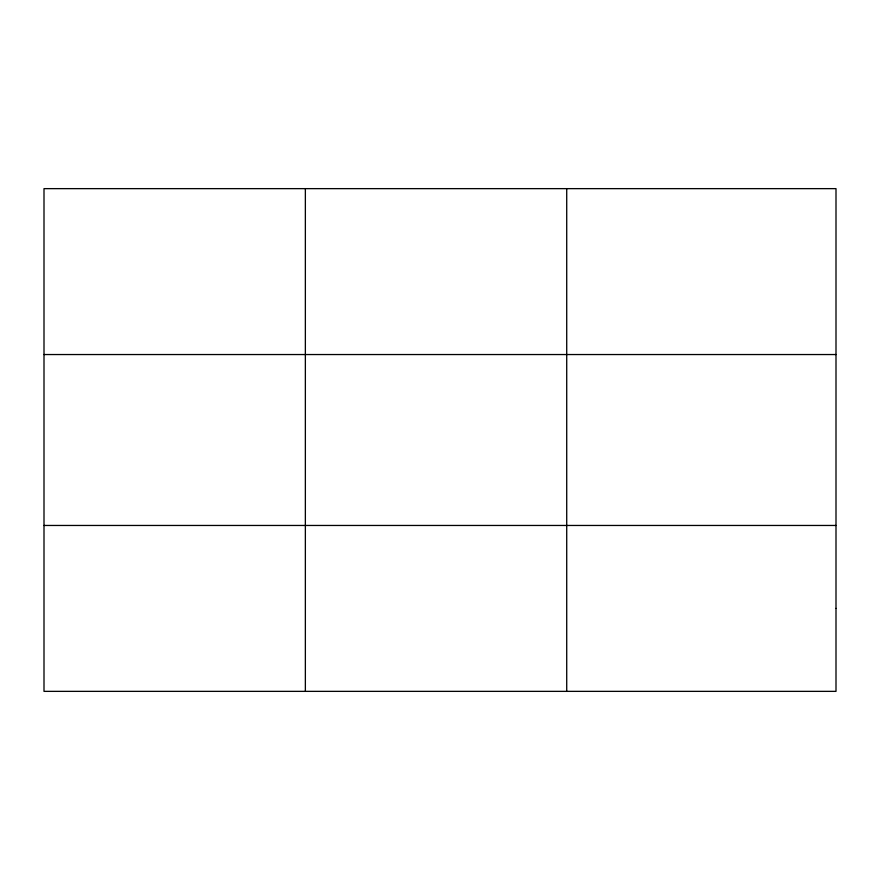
<?xml version="1.0" encoding="UTF-8"?>
<svg xmlns="http://www.w3.org/2000/svg" width="880" height="880" viewBox="0 0 880 880"><rect width="100%" height="100%" fill="white"/><g stroke="black" fill="none" stroke-linecap="round" stroke-linejoin="round"><path stroke-width="1.32" d="M305.36 691.361L305.36 188.639M566.72 691.361L566.72 188.639M44 354.541L836 354.541M44 525.459L836 525.459M836 608.41L836 691.361L44 691.361L44 188.639L836 188.639L836 608.41"/></g></svg>
